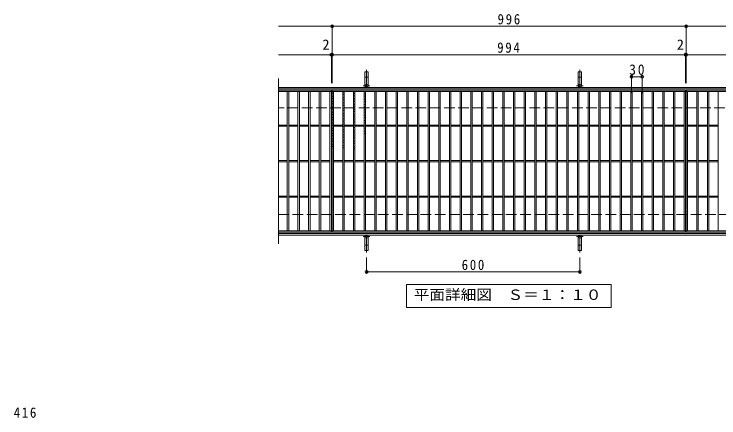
# Model space of a CAD drawing. Units: millimetres, scale not verified. Extents: x -1469 to 1739, y -1369 to 1173.
# Drawn here: x -1338 to 644, y 36 to 1173 of the extents above; entities that cross this region are included whole.
import ezdxf
from ezdxf.enums import TextEntityAlignment as Align

# ---------------------------------------------------------------- set-up
doc = ezdxf.new("R2010")
doc.units = ezdxf.units.MM
doc.header["$LTSCALE"] = 10
doc.header["$PDMODE"] = 32
doc.header["$PDSIZE"] = 8
doc.linetypes.add('CHAIN1', pattern=[8, 5, -1, 1, -1])
doc.linetypes.add('DASHED3', pattern=[4, 3, -1])
for name, color, linetype, lineweight in [('C-1', 2, 'Continuous', 9), ('C-2', 3, 'Continuous', 9), ('C-4', 7, 'Continuous', 9), ('C-5', 7, 'Continuous', 9), ('C-8', 6, 'Continuous', 9), ('C-A', 3, 'Continuous', 9), ('D-4', 7, 'Continuous', 9)]:
    doc.layers.add(name, color=color, linetype=linetype, lineweight=lineweight)
doc.styles.add('ＭＳ ゴシック', font='')
doc.styles.get('ＭＳ ゴシック').set_extended_font_data('MS Gothic')

msp = doc.modelspace()

# ---------------------------------------------------------------- linework, layer by layer
at = {"layer": 'C-1'}
for p, q in [((-594.59, 966.98), (701.41, 966.98)), ((-594.59, 962.98), (701.41, 962.98)), ((701.41, 554.98), (-594.59, 554.98)), ((701.41, 550.98), (-594.59, 550.98))]:
    msp.add_line(p, q, dxfattribs=at)
at = {"layer": 'C-1', "linetype": 'DASHED3'}
for p, q in [((701.41, 908.98), (-594.59, 908.98)), ((-594.59, 608.98), (701.41, 608.98))]:
    msp.add_line(p, q, dxfattribs=at)
at = {"layer": 'C-2'}
for p, q in [((-594.59, 991.98), (-594.59, 525.98)), ((-594.59, 958.98), (-445.59, 958.98)), ((-594.59, 954.98), (-445.59, 954.98)), ((-569.59, 954.98), (-569.59, 562.98)), ((-565.59, 954.98), (-565.59, 562.98)), ((-539.59, 954.98), (-539.59, 562.98)), ((-535.59, 954.98), (-535.59, 562.98)), ((-509.59, 954.98), (-509.59, 562.98)), ((-505.59, 954.98), (-505.59, 562.98)), ((-479.59, 954.98), (-479.59, 562.98)), ((-475.59, 954.98), (-475.59, 562.98)), ((-449.59, 954.98), (-449.59, 562.98)), ((-445.59, 958.98), (-445.59, 558.98)), ((-443.59, 958.98), (-443.59, 558.98)), ((550.41, 958.98), (-443.59, 958.98)), ((550.41, 954.98), (-443.59, 954.98)), ((-439.59, 954.98), (-439.59, 562.98)), ((-413.59, 954.98), (-413.59, 562.98)), ((-409.59, 954.98), (-409.59, 562.98)), ((-383.59, 954.98), (-383.59, 562.98)), ((-379.59, 954.98), (-379.59, 562.98)), ((-353.59, 954.98), (-353.59, 562.98)), ((-349.59, 954.98), (-349.59, 562.98)), ((-323.59, 954.98), (-323.59, 562.98)), ((-319.59, 954.98), (-319.59, 562.98)), ((-293.59, 954.98), (-293.59, 562.98)), ((-289.59, 954.98), (-289.59, 562.98)), ((-263.59, 954.98), (-263.59, 562.98)), ((-259.59, 954.98), (-259.59, 562.98)), ((-233.59, 954.98), (-233.59, 562.98)), ((-229.59, 954.98), (-229.59, 562.98)), ((-203.59, 954.98), (-203.59, 562.98)), ((-199.59, 954.98), (-199.59, 562.98)), ((-173.59, 954.98), (-173.59, 562.98)), ((-169.59, 954.98), (-169.59, 562.98)), ((-143.59, 954.98), (-143.59, 562.98)), ((-139.59, 954.98), (-139.59, 562.98)), ((-113.59, 954.98), (-113.59, 562.98)), ((-109.59, 954.98), (-109.59, 562.98)), ((-83.59, 954.98), (-83.59, 562.98)), ((-79.59, 954.98), (-79.59, 562.98)), ((-53.59, 954.98), (-53.59, 562.98)), ((-49.59, 954.98), (-49.59, 562.98)), ((-23.59, 954.98), (-23.59, 562.98)), ((-19.59, 954.98), (-19.59, 562.98)), ((6.41, 954.98), (6.41, 562.98)), ((10.41, 954.98), (10.41, 562.98)), ((36.41, 954.98), (36.41, 562.98)), ((40.41, 954.98), (40.41, 562.98)), ((66.41, 954.98), (66.41, 562.98)), ((70.41, 954.98), (70.41, 562.98)), ((96.41, 954.98), (96.41, 562.98)), ((100.41, 954.98), (100.41, 562.98)), ((126.41, 954.98), (126.41, 562.98)), ((130.41, 954.98), (130.41, 562.98)), ((156.41, 954.98), (156.41, 562.98)), ((160.41, 954.98), (160.41, 562.98)), ((186.41, 954.98), (186.41, 562.98)), ((190.41, 954.98), (190.41, 562.98)), ((216.41, 954.98), (216.41, 562.98)), ((220.41, 954.98), (220.41, 562.98)), ((246.41, 954.98), (246.41, 562.98)), ((250.41, 954.98), (250.41, 562.98)), ((276.41, 954.98), (276.41, 562.98)), ((280.41, 954.98), (280.41, 562.98)), ((306.41, 954.98), (306.41, 562.98)), ((310.41, 954.98), (310.41, 562.98)), ((336.41, 954.98), (336.41, 562.98)), ((340.41, 954.98), (340.41, 562.98)), ((366.41, 954.98), (366.41, 562.98)), ((370.41, 954.98), (370.41, 562.98)), ((396.41, 954.98), (396.41, 562.98)), ((400.41, 954.98), (400.41, 562.98)), ((426.41, 954.98), (426.41, 562.98)), ((430.41, 954.98), (430.41, 562.98)), ((456.41, 954.98), (456.41, 562.98)), ((460.41, 954.98), (460.41, 562.98)), ((486.41, 954.98), (486.41, 562.98)), ((490.41, 954.98), (490.41, 562.98)), ((516.41, 954.98), (516.41, 562.98)), ((520.41, 954.98), (520.41, 562.98)), ((546.41, 954.98), (546.41, 562.98)), ((550.41, 958.98), (550.41, 558.98)), ((552.41, 958.98), (552.41, 558.98)), ((701.41, 958.98), (552.41, 958.98)), ((701.41, 954.98), (552.41, 954.98)), ((556.41, 954.98), (556.41, 562.98)), ((582.41, 954.98), (582.41, 562.98)), ((586.41, 954.98), (586.41, 562.98)), ((612.41, 954.98), (612.41, 562.98)), ((616.41, 954.98), (616.41, 562.98)), ((642.41, 954.98), (642.41, 562.98)), ((-569.59, 860.48), (-594.59, 860.48)), ((-569.59, 857.48), (-594.59, 857.48)), ((-539.59, 860.48), (-565.59, 860.48)), ((-539.59, 857.48), (-565.59, 857.48)), ((-509.59, 860.48), (-535.59, 860.48)), ((-509.59, 857.48), (-535.59, 857.48)), ((-479.59, 860.48), (-505.59, 860.48)), ((-479.59, 857.48), (-505.59, 857.48)), ((-449.59, 860.48), (-475.59, 860.48)), ((-449.59, 857.48), (-475.59, 857.48)), ((-439.59, 860.48), (-413.59, 860.48)), ((-439.59, 857.48), (-413.59, 857.48)), ((-409.59, 860.48), (-383.59, 860.48)), ((-409.59, 857.48), (-383.59, 857.48)), ((-379.59, 860.48), (-353.59, 860.48)), ((-379.59, 857.48), (-353.59, 857.48)), ((-349.59, 860.48), (-323.59, 860.48)), ((-349.59, 857.48), (-323.59, 857.48)), ((-319.59, 860.48), (-293.59, 860.48)), ((-319.59, 857.48), (-293.59, 857.48)), ((-289.59, 860.48), (-263.59, 860.48)), ((-289.59, 857.48), (-263.59, 857.48)), ((-259.59, 860.48), (-233.59, 860.48)), ((-259.59, 857.48), (-233.59, 857.48)), ((-229.59, 860.48), (-203.59, 860.48)), ((-229.59, 857.48), (-203.59, 857.48)), ((-199.59, 860.48), (-173.59, 860.48)), ((-199.59, 857.48), (-173.59, 857.48)), ((-169.59, 860.48), (-143.59, 860.48)), ((-169.59, 857.48), (-143.59, 857.48)), ((-139.59, 860.48), (-113.59, 860.48)), ((-139.59, 857.48), (-113.59, 857.48)), ((-109.59, 860.48), (-83.59, 860.48)), ((-109.59, 857.48), (-83.59, 857.48)), ((-79.59, 860.48), (-53.59, 860.48)), ((-79.59, 857.48), (-53.59, 857.48)), ((-49.59, 860.48), (-23.59, 860.48)), ((-49.59, 857.48), (-23.59, 857.48)), ((-19.59, 860.48), (6.41, 860.48)), ((-19.59, 857.48), (6.41, 857.48)), ((10.41, 860.48), (36.41, 860.48)), ((10.41, 857.48), (36.41, 857.48)), ((40.41, 860.48), (66.41, 860.48)), ((40.41, 857.48), (66.41, 857.48)), ((70.41, 860.48), (96.41, 860.48)), ((70.41, 857.48), (96.41, 857.48)), ((100.41, 860.48), (126.41, 860.48)), ((100.41, 857.48), (126.41, 857.48)), ((130.41, 860.48), (156.41, 860.48)), ((130.41, 857.48), (156.41, 857.48)), ((160.41, 860.48), (186.41, 860.48)), ((160.41, 857.48), (186.41, 857.48)), ((190.41, 860.48), (216.41, 860.48)), ((190.41, 857.48), (216.41, 857.48)), ((220.41, 860.48), (246.41, 860.48)), ((220.41, 857.48), (246.41, 857.48)), ((250.41, 860.48), (276.41, 860.48)), ((250.41, 857.48), (276.41, 857.48)), ((280.41, 860.48), (306.41, 860.48)), ((280.41, 857.48), (306.41, 857.48)), ((310.41, 860.48), (336.41, 860.48)), ((310.41, 857.48), (336.41, 857.48)), ((340.41, 860.48), (366.41, 860.48)), ((340.41, 857.48), (366.41, 857.48)), ((370.41, 860.48), (396.41, 860.48)), ((370.41, 857.48), (396.41, 857.48)), ((426.41, 860.48), (400.41, 860.48)), ((426.41, 857.48), (400.41, 857.48)), ((456.41, 860.48), (430.41, 860.48)), ((456.41, 857.48), (430.41, 857.48)), ((486.41, 860.48), (460.41, 860.48)), ((486.41, 857.48), (460.41, 857.48)), ((516.41, 860.48), (490.41, 860.48)), ((516.41, 857.48), (490.41, 857.48)), ((546.41, 860.48), (520.41, 860.48)), ((546.41, 857.48), (520.41, 857.48)), ((556.41, 860.48), (582.41, 860.48)), ((556.41, 857.48), (582.41, 857.48)), ((586.41, 860.48), (612.41, 860.48)), ((586.41, 857.48), (612.41, 857.48)), ((616.41, 860.48), (642.41, 860.48)), ((616.41, 857.48), (642.41, 857.48)), ((-569.59, 760.48), (-594.59, 760.48)), ((-569.59, 757.48), (-594.59, 757.48)), ((-539.59, 760.48), (-565.59, 760.48)), ((-539.59, 757.48), (-565.59, 757.48)), ((-509.59, 760.48), (-535.59, 760.48)), ((-509.59, 757.48), (-535.59, 757.48)), ((-479.59, 760.48), (-505.59, 760.48)), ((-479.59, 757.48), (-505.59, 757.48)), ((-449.59, 760.48), (-475.59, 760.48)), ((-449.59, 757.48), (-475.59, 757.48)), ((-439.59, 760.48), (-413.59, 760.48)), ((-439.59, 757.48), (-413.59, 757.48)), ((-409.59, 760.48), (-383.59, 760.48)), ((-409.59, 757.48), (-383.59, 757.48)), ((-379.59, 760.48), (-353.59, 760.48)), ((-379.59, 757.48), (-353.59, 757.48)), ((-349.59, 760.48), (-323.59, 760.48)), ((-349.59, 757.48), (-323.59, 757.48)), ((-319.59, 760.48), (-293.59, 760.48)), ((-319.59, 757.48), (-293.59, 757.48)), ((-289.59, 760.48), (-263.59, 760.48)), ((-289.59, 757.48), (-263.59, 757.48)), ((-259.59, 760.48), (-233.59, 760.48)), ((-259.59, 757.48), (-233.59, 757.48)), ((-229.59, 760.48), (-203.59, 760.48)), ((-229.59, 757.48), (-203.59, 757.48)), ((-199.59, 760.48), (-173.59, 760.48)), ((-199.59, 757.48), (-173.59, 757.48)), ((-169.59, 760.48), (-143.59, 760.48)), ((-169.59, 757.48), (-143.59, 757.48)), ((-139.59, 760.48), (-113.59, 760.48)), ((-139.59, 757.48), (-113.59, 757.48)), ((-109.59, 760.48), (-83.59, 760.48)), ((-109.59, 757.48), (-83.59, 757.48)), ((-79.59, 760.48), (-53.59, 760.48)), ((-79.59, 757.48), (-53.59, 757.48)), ((-49.59, 760.48), (-23.59, 760.48)), ((-49.59, 757.48), (-23.59, 757.48)), ((-19.59, 760.48), (6.41, 760.48)), ((-19.59, 757.48), (6.41, 757.48)), ((10.41, 760.48), (36.41, 760.48)), ((10.41, 757.48), (36.41, 757.48)), ((40.41, 760.48), (66.41, 760.48)), ((40.41, 757.48), (66.41, 757.48)), ((70.41, 760.48), (96.41, 760.48)), ((70.41, 757.48), (96.41, 757.48)), ((100.41, 760.48), (126.41, 760.48)), ((100.41, 757.48), (126.41, 757.48)), ((130.41, 760.48), (156.41, 760.48)), ((130.41, 757.48), (156.41, 757.48)), ((160.41, 760.48), (186.41, 760.48)), ((160.41, 757.48), (186.41, 757.48)), ((190.41, 760.48), (216.41, 760.48)), ((190.41, 757.48), (216.41, 757.48)), ((220.41, 760.48), (246.41, 760.48)), ((220.41, 757.48), (246.41, 757.48)), ((250.41, 760.48), (276.41, 760.48)), ((250.41, 757.48), (276.41, 757.48)), ((280.41, 760.48), (306.41, 760.48)), ((280.41, 757.48), (306.41, 757.48)), ((310.41, 760.48), (336.41, 760.48)), ((310.41, 757.48), (336.41, 757.48)), ((340.41, 760.48), (366.41, 760.48)), ((340.41, 757.48), (366.41, 757.48)), ((370.41, 760.48), (396.41, 760.48)), ((370.41, 757.48), (396.41, 757.48)), ((426.41, 760.48), (400.41, 760.48)), ((426.41, 757.48), (400.41, 757.48)), ((456.41, 760.48), (430.41, 760.48)), ((456.41, 757.48), (430.41, 757.48)), ((486.41, 760.48), (460.41, 760.48)), ((486.41, 757.48), (460.41, 757.48)), ((516.41, 760.48), (490.41, 760.48)), ((516.41, 757.48), (490.41, 757.48)), ((546.41, 760.48), (520.41, 760.48)), ((546.41, 757.48), (520.41, 757.48)), ((556.41, 760.48), (582.41, 760.48)), ((556.41, 757.48), (582.41, 757.48)), ((586.41, 760.48), (612.41, 760.48)), ((586.41, 757.48), (612.41, 757.48)), ((616.41, 760.48), (642.41, 760.48)), ((616.41, 757.48), (642.41, 757.48)), ((-569.59, 660.48), (-594.59, 660.48)), ((-569.59, 657.48), (-594.59, 657.48)), ((-539.59, 660.48), (-565.59, 660.48)), ((-539.59, 657.48), (-565.59, 657.48)), ((-509.59, 660.48), (-535.59, 660.48)), ((-509.59, 657.48), (-535.59, 657.48)), ((-479.59, 660.48), (-505.59, 660.48)), ((-479.59, 657.48), (-505.59, 657.48)), ((-449.59, 660.48), (-475.59, 660.48)), ((-449.59, 657.48), (-475.59, 657.48)), ((-439.59, 660.48), (-413.59, 660.48)), ((-439.59, 657.48), (-413.59, 657.48)), ((-409.59, 660.48), (-383.59, 660.48)), ((-409.59, 657.48), (-383.59, 657.48)), ((-379.59, 660.48), (-353.59, 660.48)), ((-379.59, 657.48), (-353.59, 657.48)), ((-349.59, 660.48), (-323.59, 660.48)), ((-349.59, 657.48), (-323.59, 657.48)), ((-319.59, 660.48), (-293.59, 660.48)), ((-319.59, 657.48), (-293.59, 657.48)), ((-289.59, 660.48), (-263.59, 660.48)), ((-289.59, 657.48), (-263.59, 657.48)), ((-259.59, 660.48), (-233.59, 660.48)), ((-259.59, 657.48), (-233.59, 657.48)), ((-229.59, 660.48), (-203.59, 660.48)), ((-229.59, 657.48), (-203.59, 657.48)), ((-199.59, 660.48), (-173.59, 660.48)), ((-199.59, 657.48), (-173.59, 657.48)), ((-169.59, 660.48), (-143.59, 660.48)), ((-169.59, 657.48), (-143.59, 657.48)), ((-139.59, 660.48), (-113.59, 660.48)), ((-139.59, 657.48), (-113.59, 657.48)), ((-109.59, 660.48), (-83.59, 660.48)), ((-109.59, 657.48), (-83.59, 657.48)), ((-79.59, 660.48), (-53.59, 660.48)), ((-79.59, 657.48), (-53.59, 657.48)), ((-49.59, 660.48), (-23.59, 660.48)), ((-49.59, 657.48), (-23.59, 657.48)), ((-19.59, 660.48), (6.41, 660.48)), ((-19.59, 657.48), (6.41, 657.48)), ((10.41, 660.48), (36.41, 660.48)), ((10.41, 657.48), (36.41, 657.48)), ((40.41, 660.48), (66.41, 660.48)), ((40.41, 657.48), (66.41, 657.48)), ((70.41, 660.48), (96.41, 660.48)), ((70.41, 657.48), (96.41, 657.48)), ((100.41, 660.48), (126.41, 660.48)), ((100.41, 657.48), (126.41, 657.48)), ((130.41, 660.48), (156.41, 660.48)), ((130.41, 657.48), (156.41, 657.48)), ((160.41, 660.48), (186.41, 660.48)), ((160.41, 657.48), (186.41, 657.48)), ((190.41, 660.48), (216.41, 660.48)), ((190.41, 657.48), (216.41, 657.48)), ((220.41, 660.48), (246.41, 660.48)), ((220.41, 657.48), (246.41, 657.48)), ((250.41, 660.48), (276.41, 660.48)), ((250.41, 657.48), (276.41, 657.48)), ((280.41, 660.48), (306.41, 660.48)), ((280.41, 657.48), (306.41, 657.48)), ((310.41, 660.48), (336.41, 660.48)), ((310.41, 657.48), (336.41, 657.48)), ((340.41, 660.48), (366.41, 660.48)), ((340.41, 657.48), (366.41, 657.48)), ((370.41, 660.48), (396.41, 660.48)), ((370.41, 657.48), (396.41, 657.48)), ((426.41, 660.48), (400.41, 660.48)), ((426.41, 657.48), (400.41, 657.48)), ((456.41, 660.48), (430.41, 660.48)), ((456.41, 657.48), (430.41, 657.48)), ((486.41, 660.48), (460.41, 660.48)), ((486.41, 657.48), (460.41, 657.48)), ((516.41, 660.48), (490.41, 660.48)), ((516.41, 657.48), (490.41, 657.48)), ((546.41, 660.48), (520.41, 660.48)), ((546.41, 657.48), (520.41, 657.48)), ((556.41, 660.48), (582.41, 660.48)), ((556.41, 657.48), (582.41, 657.48)), ((586.41, 660.48), (612.41, 660.48)), ((586.41, 657.48), (612.41, 657.48)), ((616.41, 660.48), (642.41, 660.48)), ((616.41, 657.48), (642.41, 657.48)), ((-445.59, 562.98), (-594.59, 562.98)), ((-445.59, 558.98), (-594.59, 558.98)), ((-443.59, 562.98), (550.41, 562.98)), ((-443.59, 558.98), (550.41, 558.98)), ((552.41, 562.98), (701.41, 562.98)), ((552.41, 558.98), (701.41, 558.98))]:
    msp.add_line(p, q, dxfattribs=at)
at = {"layer": 'C-4'}
for p, q in [((-594.59, 1138.97), (701.41, 1138.97)), ((-443.59, 978.98), (-443.59, 1141.98)), ((552.41, 978.98), (552.41, 1141.98)), ((-594.59, 1058.98), (701.41, 1058.98)), ((-445.59, 978.98), (-445.59, 1061.98)), ((550.41, 978.98), (550.41, 1061.98)), ((398.41, 950.98), (398.41, 999.98)), ((398.41, 996.98), (428.4, 996.98)), ((428.4, 950.98), (428.4, 999.98)), ((-346.59, 487.26), (-346.59, 443.98)), ((253.41, 487.26), (253.41, 443.98)), ((-346.59, 446.98), (253.41, 446.98))]:
    msp.add_line(p, q, dxfattribs=at)
for p in [(-443.59, 1138.97), (552.41, 1138.97), (-445.59, 1058.98), (-443.59, 1058.98), (550.41, 1058.98), (552.41, 1058.98), (398.41, 996.98), (428.4, 996.98), (-346.59, 446.98), (253.41, 446.98)]:
    msp.add_point(p, dxfattribs=at)
at = {"layer": 'C-5'}
msp.add_lwpolyline([(-234.09, 346.84), (-234.09, 411.84), (340.91, 411.84), (340.91, 346.84)], close=True, dxfattribs=at)
at = {"layer": 'C-8'}
for p, q in [((-413.59, 953.08), (-409.59, 953.08)), ((-443.59, 950.54), (-439.59, 950.54)), ((-443.59, 942.08), (-439.59, 942.08)), ((-443.59, 935.54), (-439.59, 935.54)), ((-413.59, 946.54), (-409.59, 946.54)), ((-413.59, 938.08), (-409.59, 938.08)), ((-383.6, 950.08), (-379.6, 950.08)), ((-383.6, 943.54), (-379.6, 943.54)), ((-383.59, 935.08), (-379.59, 935.08)), ((-353.59, 948.58), (-349.59, 948.58)), ((-353.59, 942.04), (-349.59, 942.04)), ((-353.59, 933.58), (-349.59, 933.58)), ((-443.59, 927.08), (-439.59, 927.08)), ((-443.59, 920.54), (-439.59, 920.54)), ((-443.59, 912.08), (-439.59, 912.08)), ((-413.59, 931.54), (-409.59, 931.54)), ((-413.59, 923.08), (-409.59, 923.08)), ((-413.59, 916.54), (-409.59, 916.54)), ((-383.59, 928.54), (-379.59, 928.54)), ((-383.59, 920.08), (-379.59, 920.08)), ((-383.59, 913.54), (-379.59, 913.54)), ((-353.59, 927.04), (-349.59, 927.04)), ((-353.59, 918.58), (-349.59, 918.58)), ((-353.59, 912.04), (-349.59, 912.04)), ((-443.59, 905.54), (-439.59, 905.54)), ((-443.59, 897.08), (-439.59, 897.08)), ((-413.59, 908.08), (-409.59, 908.08)), ((-413.59, 901.54), (-409.59, 901.54)), ((-413.59, 893.08), (-409.59, 893.08)), ((-383.59, 905.08), (-379.59, 905.08)), ((-383.59, 898.54), (-379.59, 898.54)), ((-353.59, 903.58), (-349.59, 903.58)), ((-353.59, 897.04), (-349.59, 897.04)), ((-443.59, 890.54), (-439.59, 890.54)), ((-443.59, 882.08), (-439.59, 882.08)), ((-443.59, 875.54), (-439.59, 875.54)), ((-413.59, 886.54), (-409.59, 886.54)), ((-413.59, 878.08), (-409.59, 878.08)), ((-383.59, 890.08), (-379.59, 890.08)), ((-383.59, 883.54), (-379.59, 883.54)), ((-383.59, 875.08), (-379.59, 875.08)), ((-353.59, 888.58), (-349.59, 888.58)), ((-353.59, 882.04), (-349.59, 882.04)), ((-353.59, 873.58), (-349.59, 873.58)), ((-443.59, 867.08), (-439.59, 867.08)), ((-443.59, 860.54), (-439.59, 860.54)), ((-413.59, 871.54), (-409.59, 871.54)), ((-413.59, 863.08), (-409.59, 863.08)), ((-413.59, 856.54), (-409.59, 856.54)), ((-383.59, 868.54), (-379.59, 868.54)), ((-383.59, 860.08), (-379.59, 860.08)), ((-383.59, 853.54), (-379.59, 853.54)), ((-353.59, 867.05), (-349.59, 867.05)), ((-353.59, 858.59), (-349.59, 858.59)), ((-443.59, 852.08), (-439.59, 852.08)), ((-443.59, 845.54), (-439.59, 845.54)), ((-443.59, 837.09), (-439.59, 837.09)), ((-413.59, 848.08), (-409.59, 848.08)), ((-413.59, 841.54), (-409.59, 841.54)), ((-413.59, 833.09), (-409.59, 833.09)), ((-383.59, 845.08), (-379.59, 845.08)), ((-383.59, 838.54), (-379.59, 838.54)), ((-353.59, 852.05), (-349.59, 852.05)), ((-353.59, 843.59), (-349.59, 843.59)), ((-353.59, 837.05), (-349.59, 837.05)), ((-443.59, 830.55), (-439.59, 830.55)), ((-443.59, 822.09), (-439.59, 822.09)), ((-443.59, 815.55), (-439.59, 815.55)), ((-413.59, 826.55), (-409.59, 826.55)), ((-413.59, 818.09), (-409.59, 818.09)), ((-383.59, 830.09), (-379.59, 830.09)), ((-383.59, 823.55), (-379.59, 823.55)), ((-383.59, 815.09), (-379.59, 815.09)), ((-443.59, 807.09), (-439.59, 807.09)), ((-443.59, 800.55), (-439.59, 800.55)), ((-413.59, 811.55), (-409.59, 811.55)), ((-413.59, 803.09), (-409.59, 803.09)), ((-413.59, 796.55), (-409.59, 796.55)), ((-383.59, 808.55), (-379.59, 808.55)), ((-383.59, 800.09), (-379.59, 800.09)), ((-383.59, 793.55), (-379.59, 793.55))]:
    msp.add_line(p, q, dxfattribs=at)
at = {"layer": 'C-A', "linetype": 'CHAIN1'}
for p, q in [((-346.59, 966.98), (-346.59, 1015.98)), ((253.41, 966.98), (253.41, 1015.98)), ((-356.09, 971.48), (-337.09, 971.48)), ((243.91, 971.48), (262.91, 971.48)), ((-356.09, 546.48), (-337.09, 546.48)), ((-346.59, 550.98), (-346.59, 501.98)), ((243.91, 546.48), (262.91, 546.48)), ((253.41, 550.98), (253.41, 501.98))]:
    msp.add_line(p, q, dxfattribs=at)
at = {"layer": 'C-A'}
for p, q in [((-351.09, 1010.98), (-342.09, 1010.98)), ((-351.09, 1010.98), (-351.09, 971.48)), ((-351.09, 995.98), (-342.09, 995.98)), ((-342.09, 1010.98), (-342.09, 971.48)), ((248.91, 1010.98), (257.91, 1010.98)), ((248.91, 1010.98), (248.91, 971.48)), ((248.91, 995.98), (257.91, 995.98)), ((257.91, 1010.98), (257.91, 971.48)), ((-351.09, 506.98), (-351.09, 546.48)), ((-342.09, 506.98), (-342.09, 546.48)), ((248.91, 506.98), (248.91, 546.48)), ((257.91, 506.98), (257.91, 546.48)), ((-351.09, 521.98), (-342.09, 521.98)), ((248.91, 521.98), (257.91, 521.98)), ((-351.09, 506.98), (-342.09, 506.98)), ((248.91, 506.98), (257.91, 506.98))]:
    msp.add_line(p, q, dxfattribs=at)
for centre in [(-346.59, 971.48), (253.41, 971.48), (-346.59, 546.48), (253.41, 546.48)]:
    msp.add_circle(centre, 4.5, dxfattribs=at)

# ---------------------------------------------------------------- texts
at = {"layer": 'C-4', "color": 2, "style": 'ＭＳ ゴシック'}
for p in [(-470.83, 1063.98), (525.97, 1063.98)]:
    msp.add_text('2', height=29.33, dxfattribs=at).set_placement(p, align=Align.BOTTOM_LEFT)
at = {"layer": 'C-4', "color": 2, "char_height": 29.33, "attachment_point": 7, "style": 'ＭＳ ゴシック'}
for s, insert in [('\\T1.27;\\W0.9;996', (21.91, 1143.97)), ('\\T1.27;\\W0.9;994', (20.91, 1063.98)), ('\\T1.27;\\W0.95;30', (392.16, 1001.98)), ('\\T1.27;\\W0.9;600', (-79.1, 451.98))]:
    msp.add_mtext(s, dxfattribs=dict(at, insert=insert))
at = {"layer": 'C-5', "color": 2, "style": 'ＭＳ ゴシック', "width": 1.1}
msp.add_text('平面詳細図\u3000Ｓ＝１：１０', height=29.33, dxfattribs=at).set_placement((-214.09, 359.34), align=Align.BOTTOM_LEFT)
at = {"layer": 'D-4', "color": 2, "insert": (-1339.18, 35.79), "char_height": 29.33, "attachment_point": 7, "style": 'ＭＳ ゴシック'}
msp.add_mtext('\\T1.27;\\W0.9;416', dxfattribs=at)

doc.saveas('drawing.dxf')
